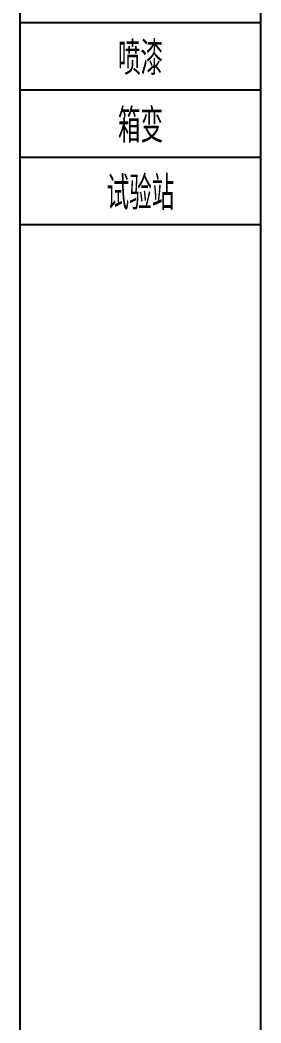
# Model space of a CAD drawing. Header units: millimetres. Extents: x -875 to 19915, y -350 to 14350.
# Drawn here: x -875 to 0, y 7000 to 10650 of the extents above; entities that cross this region are included whole.
import ezdxf
from ezdxf.enums import TextEntityAlignment as Align

# ---------------------------------------------------------------- set-up
doc = ezdxf.new("R2010")
doc.units = ezdxf.units.MM
doc.header["$LTSCALE"] = 350
doc.layers.add('5文字层', color=6, linetype='Continuous', lineweight=25)
doc.layers.add('tablist', color=3, linetype='Continuous', lineweight=25)
doc.layers.add('图框层', color=7, linetype='Continuous')
doc.styles.add('PC_TEXTSTYLE', font='txt.shx', dxfattribs={"width": 0.67, "bigfont": 'hztxt.shx'})

# ---------------------------------------------------------------- blocks, each defined once
blk = doc.blocks.new('PC_TYDH_BLOCK')
at = {"layer": 'tablist'}
for p, q in [((0, -96), (-25, -96)), ((0, -103), (-25, -103)), ((0, -110), (-25, -110)), ((0, -117), (-25, -117))]:
    blk.add_line(p, q, dxfattribs=at)
at = {"layer": '5文字层', "style": 'PC_TEXTSTYLE', "width": 0.67}
for s, p in [('喷漆', (-12.5, -99.5)), ('箱变', (-12.5, -106.5)), ('试验站', (-12.5, -113.5))]:
    blk.add_text(s, height=3.5, dxfattribs=at).set_placement(p, align=Align.MIDDLE)
at = {"layer": '5文字层', "style": 'PC_TEXTSTYLE', "width": 1.815486}
blk.add_attdef('图样代号', text='', height=7, rotation=180, dxfattribs=at).set_placement((58.24, -2.4), (2.35, -2.4), align=Align.FIT)

msp = doc.modelspace()

# ---------------------------------------------------------------- linework, layer by layer
at = {"layer": 'tablist'}
msp.add_line((-875, -350), (-875, 14350), dxfattribs=at)
at = {"layer": '图框层'}
msp.add_line((0, 0), (0, 14000), dxfattribs=at)

# ---------------------------------------------------------------- block references
at = {"layer": '图框层', "xscale": 35, "yscale": 35, "zscale": 35}
msp.add_blockref('PC_TYDH_BLOCK', (0, 14000), dxfattribs=at)

doc.saveas('drawing.dxf')
